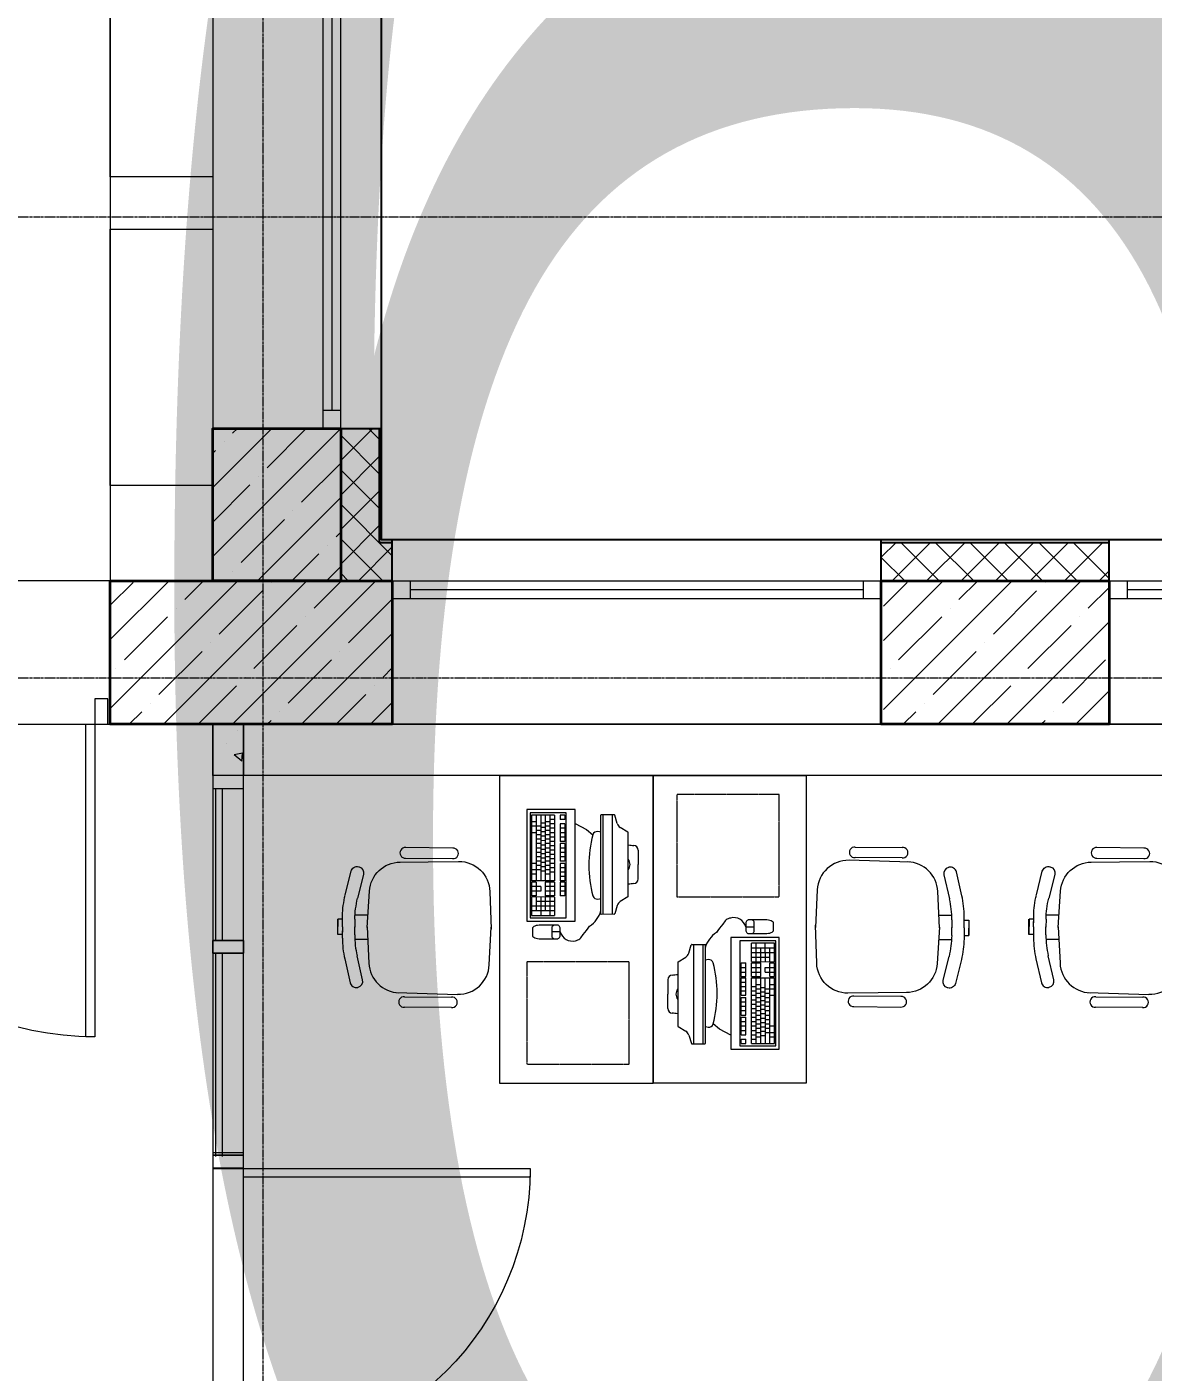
# Model space of a CAD drawing. Header units: millimetres. Extents: x 0 to 168960, y -92093 to 443706.
# Drawn here: x 39720 to 44120, y 117192 to 122445 of the extents above; entities that cross this region are included whole.
import ezdxf
from ezdxf.enums import TextEntityAlignment as Align

# ---------------------------------------------------------------- set-up
doc = ezdxf.new("R2018")
doc.units = ezdxf.units.MM
doc.linetypes.add('HIDDEN', pattern=[0.375, 0.25, -0.125])
doc.linetypes.add('осевая', pattern=[50.8, 31.75, -6.35, 6.35, -6.35])
for name, color, linetype, lineweight in [('_0', 7, 'Continuous', 15), ('АР_Двери', 250, 'Continuous', 9), ('АР_Названия помещений', 124, 'Continuous', 5), ('АР_Номер помещения', 1, 'Continuous', 25), ('АР_Окна БЛОК', 250, 'Continuous', 13), ('АР_Помещения_площадь', 19, 'Continuous', 9), ('АР_Фасад', 7, 'Continuous', 15), ('Импосты витража', 7, 'Continuous', 9), ('Основная ГКЛ', 250, 'Continuous', 9)]:
    doc.layers.add(name, color=color, linetype=linetype, lineweight=lineweight)
doc.layers.add('АР_Сущ.Несущая стена', color=7, linetype='Continuous')
doc.styles.add('ISOCPEUR', font='isocpeur.ttf', dxfattribs={"height": 175})
doc.styles.get("Standard").update_dxf_attribs({"font": 'arial.ttf'})

# ---------------------------------------------------------------- blocks, each defined once
blk = doc.blocks.new('ОКНО 1910')
at = {"layer": 'АР_Окна БЛОК', "color": 8, "ltscale": 0.1}
for points in [[(178763.3, -124524.8), (180673.3, -124524.8), (180673.3, -125084.8), (178763.3, -125084.8)], [(178763.3, -125014.8), (180673.3, -125014.8), (180673.3, -125084.8), (178763.3, -125084.8)], [(178763.3, -125014.8), (178833.3, -125014.8), (178833.3, -125084.8), (178763.3, -125084.8)], [(180603.3, -125014.8), (180673.3, -125014.8), (180673.3, -125084.8), (180603.3, -125084.8)]]:
    blk.add_lwpolyline(points, close=True, dxfattribs=at)
blk.add_lwpolyline([(178833.3, -125049.8), (180603.3, -125049.8)], dxfattribs=at)
blk = doc.blocks.new('*U421')
at = {"layer": 'АР_Двери', "color": 8}
for points in [[(1630.7, 1220), (1595.7, 1220), (1595.7, 0), (1630.7, 0)], [(50, 360.7), (85, 360.7), (85, 0), (50, 0)], [(50, 0), (0, 0), (0, -100), (50, -100)], [(1630.7, 0), (1680.7, 0), (1680.7, -100), (1630.7, -100)]]:
    blk.add_lwpolyline(points, close=True, dxfattribs=at)
for centre, radius, start, end in [((1630.7, 0), 1220, 90, 180), ((50, 0), 360.7, 0, 90)]:
    blk.add_arc(centre, radius, start, end, dxfattribs=at)
at = {"layer": 'Основная ГКЛ', "color": 8, "ltscale": 5}
for p, q in [((-10, 0), (-10, -100)), ((1690.7, 0), (1690.7, -100))]:
    blk.add_line(p, q, dxfattribs=at)
blk = doc.blocks.new('1 этаж')
at = {"layer": 'АР_Сущ.Несущая стена', "lineweight": 5, "ltscale": 10000}
h = blk.add_hatch(dxfattribs=at)
h.set_pattern_fill('ANSI35', color=8, scale=30)
h.set_pattern_definition([(45, (-223293.5, 159181.56), (-134.70384, 134.70384), []), (45, (-223158.8, 159181.56), (-134.70384, 134.70384), [238.125, -47.625, 0, -47.625])])
h.paths.add_polyline_path([(-74035.2, -25172.7), (-74335.2, -25172.7), (-74335.2, -25767.7), (-74035.2, -25767.7)])
h.paths.add_polyline_path([(-74335.2, -25172.7), (-74535.2, -25172.7), (-74535.2, -25767.7), (-74335.2, -25767.7)])
at = {"layer": 'АР_Сущ.Несущая стена', "lineweight": 5, "ltscale": 0.1}
h = blk.add_hatch(dxfattribs=at)
h.set_pattern_fill('ANSI37', color=8, scale=30, angle=180)
h.set_pattern_definition([(225, (-223293.5, 147337.55), (67.35192, -67.35192), []), (315, (-223293.5, 147337.55), (67.35192, 67.35192), [])])
h.paths.add_polyline_path([(-73885.2, -25172.7), (-74035.2, -25172.7), (-74035.2, -25767.7), (-73833.6, -25767.7), (-73833.6, -25617.7), (-73885.2, -25617.7)])
h = blk.add_hatch(dxfattribs=at)
h.set_pattern_fill('ANSI37', color=8, scale=30, angle=180)
h.set_pattern_definition([(225, (106839.71, -150852.53), (67.35192, -67.35192), []), (315, (106839.71, -150852.53), (67.35192, 67.35192), [])])
h.paths.add_polyline_path([(-71923.6, -25767.7), (-71033.6, -25767.7), (-71033.6, -25617.7), (-71923.6, -25617.7)])
at = {"layer": 'АР_Сущ.Несущая стена', "lineweight": 5, "ltscale": 10000}
h = blk.add_hatch(dxfattribs=at)
h.set_pattern_fill('ANSI35', color=8, scale=30)
h.set_pattern_definition([(45, (-252812.14, 98757.06), (-134.70384, 134.70384), []), (45, (-252677.43, 98757.06), (-134.70384, 134.70384), [238.125, -47.625, 0, -47.625])])
h.paths.add_polyline_path([(-73833.6, -25972.7), (-73833.6, -25767.7), (-74935.2, -25767.7), (-74935.2, -25972.7)])
h.paths.add_polyline_path([(-73833.6, -26327.7), (-73833.6, -25972.7), (-74935.2, -25972.7), (-74935.2, -26327.7)])
h = blk.add_hatch(dxfattribs=at)
h.set_pattern_fill('ANSI35', color=8, scale=30)
h.set_pattern_definition([(45, (-249787.98, 98757.06), (-134.70384, 134.70384), []), (45, (-249653.28, 98757.06), (-134.70384, 134.70384), [238.125, -47.625, 0, -47.625])])
h.paths.add_polyline_path([(-71033.6, -25972.7), (-71914.6, -25972.7), (-71914.6, -26327.7), (-71033.6, -26327.7), (-71033.6, -26257.7)])
h.paths.add_polyline_path([(-71033.6, -25767.7), (-71914.6, -25767.7), (-71914.6, -25972.7), (-71033.6, -25972.7)])
at = {"layer": 'АР_Окна БЛОК', "color": 8, "ltscale": 0.1}
for points in [[(-74105.2, -22687.7), (-74105.2, -25172.7), (-74035.2, -25172.7), (-74035.2, -22687.7)], [(-74105.2, -25102.7), (-74105.2, -25172.7), (-74035.2, -25172.7), (-74035.2, -25102.7)]]:
    blk.add_lwpolyline(points, close=True, dxfattribs=at)
blk.add_lwpolyline([(-74070.2, -22687.7), (-74070.2, -25102.7)], dxfattribs=at)
at = {"layer": 'АР_Сущ.Несущая стена', "color": 8, "ltscale": 0.1}
for points in [[(-66541.2, -25607.7), (-73875.2, -25607.7), (-73875.2, -22617.7)], [(-74035.2, -25172.7), (-73875.2, -25172.7)], [(-73885.2, -25172.7), (-73885.2, -25617.7), (-73833.6, -25617.7)], [(-73833.6, -25767.7), (-73833.6, -25607.7)], [(-71923.6, -25767.7), (-71923.6, -25607.7)], [(-71923.6, -25617.7), (-71033.6, -25617.7)], [(-71033.6, -25767.7), (-71033.6, -25607.7)]]:
    blk.add_lwpolyline(points, dxfattribs=at)
at = {"layer": 'АР_Сущ.Несущая стена', "color": 8, "lineweight": 35}
for points in [[(-74535.2, -25767.7), (-74535.2, -25472.7), (-74535.2, -25472.7), (-74535.2, -25172.7), (-74035.2, -25172.7), (-74035.2, -25767.7)], [(-74935.2, -25767.7), (-73833.6, -25767.7), (-73833.6, -26327.7), (-74935.2, -26327.7)], [(-71923.6, -25767.7), (-71033.6, -25767.7), (-71033.6, -26327.7), (-71923.6, -26327.7)]]:
    blk.add_lwpolyline(points, close=True, dxfattribs=at)
at = {"layer": 'АР_Фасад', "color": 8, "ltscale": 0.1}
blk.add_lwpolyline([(-74535.2, -22617.7), (-74535.2, -25172.7), (-74035.2, -25172.7), (-74035.2, -22617.7)], close=True, dxfattribs=at)
at = {"layer": 'АР_Сущ.Несущая стена', "color": 8, "rotation": 180}
for p in [(106839.7, -150852.5), (109639.7, -150852.5)]:
    blk.add_blockref('ОКНО 1910', p, dxfattribs=at)
at = {"layer": 'АР_Сущ.Несущая стена', "color": 8, "linetype": 'ByBlock', "xscale": -1, "rotation": 180}
blk.add_blockref('*U421', (-76625.9, -26327.7), dxfattribs=at)
blk = doc.blocks.new('*U291')
at = {"color": 8, "style": 'ISOCPEUR', "width": 0.7, "flags": 1}
blk.add_attdef('КАТЕГОРИЯ', (-499.2, -2092.2), '', height=250, dxfattribs=at)
at = {"layer": 'АР_Номер помещения', "color": 8, "style": 'ISOCPEUR', "width": 0.7}
blk.add_attdef('НОМЕР_ПОМЕЩЕНИЯ', text='', height=300, dxfattribs=at).set_placement((-12940, 2669.7), align=Align.MIDDLE_CENTER)
at = {"layer": 'АР_Помещения_площадь', "color": 8, "style": 'ISOCPEUR', "width": 0.7}
blk.add_attdef('ПЛОЩАДЬ_ПОМЕЩЕНИЯ', text='', height=200, dxfattribs=at).set_placement((-4655.1, 1558.2), align=Align.MIDDLE_RIGHT)
at = {"layer": 'АР_Помещения_площадь', "color": 8, "lineweight": 30, "width": 0.7, "flags": 104}
blk.add_attdef('ИМЯ_ПОМЕЩЕНИЯ', text='', height=100, dxfattribs=at).set_placement((157.6, 1217.1), align=Align.MIDDLE_CENTER)
blk = doc.blocks.new('*U289')
at = {"color": 8, "style": 'ISOCPEUR', "width": 0.7, "flags": 1}
blk.add_attdef('КАТЕГОРИЯ', (-499.2, -2092.2), '', height=250, dxfattribs=at)
at = {"layer": 'АР_Номер помещения', "color": 8, "style": 'ISOCPEUR', "width": 0.7}
blk.add_attdef('НОМЕР_ПОМЕЩЕНИЯ', text='', height=300, dxfattribs=at).set_placement((-19098.7, 1732.7), align=Align.MIDDLE_CENTER)
at = {"layer": 'АР_Помещения_площадь', "color": 8, "lineweight": 30, "width": 0.7, "flags": 104}
blk.add_attdef('ИМЯ_ПОМЕЩЕНИЯ', text='', height=100, dxfattribs=at).set_placement((157.6, 1217.1), align=Align.MIDDLE_CENTER)
at = {"layer": 'АР_Помещения_площадь', "color": 8, "style": 'ISOCPEUR', "width": 0.7}
blk.add_attdef('ПЛОЩАДЬ_ПОМЕЩЕНИЯ', text='', height=200, dxfattribs=at).set_placement((-16823.8, 938.2), align=Align.MIDDLE_RIGHT)
blk = doc.blocks.new('Прямоугольный импост - 50х100 мм-V16-1 этаж')
at = {"layer": 'Импосты витража', "color": 8, "lineweight": 18}
for p, q in [((-25, 60), (25, 60)), ((-25, -60), (-25, 60)), ((25, 60), (25, -60)), ((25, -60), (-25, -60))]:
    blk.add_line(p, q, dxfattribs=at)
at = {"layer": 'Импосты витража', "color": 8}
for p, q in [((25, 60), (-25, 60)), ((-25, 60), (-25, 40)), ((25, -22.5), (25, 60)), ((-25, 40), (-25, -60)), ((25, -47.5), (25, -22.5)), ((25, -60), (25, -47.5)), ((-25, -60), (25, -60))]:
    blk.add_line(p, q, dxfattribs=at)
blk = doc.blocks.new('*U81')
at = {"layer": 'АР_Двери', "color": 8}
for points in [[(1430.7, 1120), (1395.7, 1120), (1395.7, 0), (1430.7, 0)], [(50, 260.7), (85, 260.7), (85, 0), (50, 0)], [(50, 0), (0, 0), (0, -120), (50, -120)], [(1430.7, 0), (1480.7, 0), (1480.7, -120), (1430.7, -120)]]:
    blk.add_lwpolyline(points, close=True, dxfattribs=at)
for centre, radius, start, end in [((1430.7, 0), 1120, 90, 180), ((50, 0), 260.7, 0, 90)]:
    blk.add_arc(centre, radius, start, end, dxfattribs=at)
at = {"layer": 'Основная ГКЛ', "color": 8, "ltscale": 5}
for p, q in [((-10, 0), (-10, -120)), ((1490.7, 0), (1490.7, -120))]:
    blk.add_line(p, q, dxfattribs=at)
blk = doc.blocks.new('*U376')
at = {"color": 8, "style": 'ISOCPEUR', "width": 0.7, "flags": 1}
blk.add_attdef('КАТЕГОРИЯ', (-499.2, -2092.2), '', height=250, dxfattribs=at)
at = {"layer": 'АР_Номер помещения', "color": 8, "style": 'ISOCPEUR', "width": 0.7}
blk.add_attdef('НОМЕР_ПОМЕЩЕНИЯ', text='', height=300, dxfattribs=at).set_placement((-26406.1, 7422.6), align=Align.MIDDLE_CENTER)
at = {"layer": 'АР_Помещения_площадь', "color": 8, "style": 'ISOCPEUR', "width": 0.7}
blk.add_attdef('ПЛОЩАДЬ_ПОМЕЩЕНИЯ', text='', height=200, dxfattribs=at).set_placement((-26002.6, 8281.8), align=Align.MIDDLE_RIGHT)
at = {"layer": 'АР_Помещения_площадь', "color": 8, "lineweight": 30, "width": 0.7, "flags": 104}
blk.add_attdef('ИМЯ_ПОМЕЩЕНИЯ', text='', height=100, dxfattribs=at).set_placement((157.6, 1217.1), align=Align.MIDDLE_CENTER)
blk = doc.blocks.new('стол с тумбой 1200х600')
at = {"color": 8}
blk.add_lwpolyline([(-19012.2, 19801.1), (-19012.2, 21001.1), (-19612.2, 21001.1), (-19612.2, 19801.1)], close=True, dxfattribs=at)
at = {"color": 8, "linetype": 'HIDDEN', "ltscale": 0.1}
blk.add_lwpolyline([(-19505.4, 19874.7), (-19105.4, 19874.7), (-19105.4, 20274.7), (-19505.4, 20274.7)], close=True, dxfattribs=at)
blk = doc.blocks.new('М-60')
at = {"color": 8, "extrusion": (-6.19742e-05, 0.000470712, 1)}
for p, q in [((7035415.4, 1186627.5, -0.2), (7035231.8, 1186626.6, -0.2)), ((7035049.2, 1186548.9, -0.1), (7035050.6, 1186548.5, -0.1)), ((7035202.1, 1186569.5, -0.1), (7035439, 1186576.2, -0.1)), ((7035232, 1186585.7, -0.1), (7035415.6, 1186586.5, -0.1)), ((7034998.3, 1186437.9, -0.1), (7035019.7, 1186530.9, -0.1)), ((7035068.3, 1186519.6, -0.1), (7035046.7, 1186425.8, -0.1)), ((7035085.8, 1186312.9, 0), (7035092.5, 1186454.7, -0.1)), ((7035563.1, 1186460.5, -0.1), (7035569.8, 1186312.9, 0)), ((7034971.3, 1186282.6, 0), (7034970.4, 1186343.1, -0.1)), ((7034989, 1186343.1, -0.1), (7034970.8, 1186343.1, -0.1)), ((7034970.8, 1186343.1, -0.1), (7034970.8, 1186282.6, 0)), ((7034989, 1186312.9, 0), (7034989, 1186356.2, -0.1)), ((7034989, 1186312.9, 0), (7034989, 1186343.1, -0.1)), ((7035037.4, 1186344.1, 0), (7035037.4, 1186312.9, 0)), ((7035037.8, 1186361.3, -0.1), (7035088.1, 1186361.3, -0.1)), ((7034989.4, 1186282.9, 0), (7034971.3, 1186282.6, 0)), ((7034989, 1186313.2, 0), (7034989.4, 1186282.9, 0)), ((7034989, 1186313.2, 0), (7034989.6, 1186269.8, 0)), ((7035037.8, 1186282.6, 0), (7035037.4, 1186313.9, 0)), ((7035085.7, 1186314.6, 0), (7035094.7, 1186172.9, 0)), ((7035565.2, 1186174.3, 0.1), (7035569.7, 1186322, 0)), ((7035038.5, 1186265.5, 0), (7035088.8, 1186266.3, 0)), ((7035000.2, 1186188.3, 0), (7035023, 1186095.7, 0.1)), ((7035071.5, 1186107.6, 0.1), (7035048.4, 1186201.2, 0)), ((7035052.8, 1186078.1, 0.1), (7035054.2, 1186078.5, 0.1)), ((7035206, 1186059.9, 0.1), (7035442.9, 1186056.7, 0.1)), ((7035236.1, 1186044.1, 0.1), (7035419.7, 1186046, 0.1)), ((7035420.2, 1186005.1, 0.1), (7035236.6, 1186003.1, 0.1))]:
    blk.add_line(p, q, dxfattribs=at)
for centre, start, end in [((7035230, 1186606.2, 122.4), 84.9987, 275.5247), ((7035417.4, 1186607.1, 122.4), 264.9987, 95.5247), ((7035234.4, 1186023.7, 122.4), 85.3479, 275.874), ((7035421.8, 1186025.7, 122.4), 265.3479, 95.874)]:
    blk.add_arc(centre, 20.6, start, end, dxfattribs=at)
at = {"color": 8, "extrusion": (6.19742e-05, -0.000470712, -1)}
for centre, major_axis, start_param, end_param in [((7035043.3, 1186525.4, -0.1), (15.6, 18.5, 0), 4.240369, 5.829345), ((7035044.7, 1186525.1, -0.1), (15.6, 18.5, 0), -0.45384, 1.098777), ((7035213.4, 1186449, -0.1), (77.8, 92.6, 0), 4.061153, 5.558057), ((7035442.2, 1186455, -0.1), (77.8, 92.6, 0), -0.725128, 0.826554), ((7035352, 1186356.2, 0), (-277.9, 233.5, -0.1), 5.584367, 5.811166), ((7035400.4, 1186344.1, 0), (233.5, 277.9, -0.1), 4.01357, 4.240369)]:
    blk.add_ellipse(centre, major_axis=major_axis, ratio=1, start_param=start_param, end_param=end_param, dxfattribs=at)
at = {"color": 8, "extrusion": (-6.19742e-05, 0.000470712, 1)}
for centre, major_axis, start_param, end_param in [((7035400.8, 1186288.2, 0), (237.7, -274.3, 0.1), 4.01357, 4.240369), ((7035352.6, 1186275.3, 0), (-274.3, -237.7, 0.1), 5.584367, 5.811166), ((7035215.4, 1186180.5, 0), (79.2, -91.4, 0), 4.061153, 5.558057), ((7035444.3, 1186178, 0.1), (79.2, -91.4, 0), -0.725128, 0.826554), ((7035046.5, 1186101.5, 0.1), (15.8, -18.3, 0), 4.240369, 5.829345), ((7035048, 1186101.8, 0.1), (15.8, -18.3, 0), -0.45384, 1.098777)]:
    blk.add_ellipse(centre, major_axis=major_axis, ratio=1, start_param=start_param, end_param=end_param, dxfattribs=at)
blk = doc.blocks.new('ПК-2')
at = {"color": 8, "extrusion": (6.19742e-05, -0.000470712, 1)}
for p, q in [((7035967.1, 1186827.6, 95), (7035877.1, 1186827.5, 95.1)), ((7035877.1, 1186827.5, 95.1), (7035877.6, 1186571, 94.9)), ((7035895.1, 1186827.5, 95.1), (7035895.6, 1186571, 94.9)), ((7035913.1, 1186827.5, 95.1), (7035913.6, 1186571, 94.9)), ((7035931.1, 1186827.6, 95.1), (7035931.6, 1186571.1, 94.9)), ((7035949.1, 1186827.6, 95.1), (7035949.6, 1186571.1, 94.9)), ((7035967.1, 1186827.6, 95), (7035967.6, 1186571.1, 94.9)), ((7036007.6, 1186827.7, 95), (7035989.6, 1186827.7, 95)), ((7036148.9, 1186442.6, 94.9), (7036148.1, 1186827.8, 95)), ((7036200.3, 1186829.7, 95), (7036149.9, 1186829.6, 95)), ((7036157.9, 1186440.8, 94.9), (7036157.1, 1186829.6, 95)), ((7036193.9, 1186440.9, 94.9), (7036193.1, 1186829.7, 95)), ((7036212.2, 1186795.1, 95), (7036202.1, 1186827.9, 95)), ((7036253.1, 1186761.9, 95), (7036223.8, 1186780.1, 95)), ((7036255.8, 1186512.8, 94.9), (7036255.4, 1186758, 95)), ((7036294.4, 1186691.8, 95), (7036294.6, 1186635.5, 94.9)), ((7036294.7, 1186579.1, 94.9), (7036294.6, 1186635.5, 94.9)), ((7035877.6, 1186566.5, 94.9), (7035877.7, 1186512.5, 94.9)), ((7035895.6, 1186566.5, 94.9), (7035895.7, 1186512.5, 94.9)), ((7035913.7, 1186548.5, 94.9), (7035913.7, 1186530.5, 94.9)), ((7035931.6, 1186566.6, 94.9), (7035931.7, 1186512.6, 94.9)), ((7035949.6, 1186566.6, 94.9), (7035949.7, 1186512.6, 94.9)), ((7035967.6, 1186566.6, 94.9), (7035967.7, 1186512.6, 94.9)), ((7035877.7, 1186508, 94.9), (7035877.9, 1186436, 94.9)), ((7035895.7, 1186508, 94.9), (7035895.9, 1186454, 94.9)), ((7035913.7, 1186508, 94.9), (7035913.9, 1186436, 94.9)), ((7035931.7, 1186508.1, 94.9), (7035931.9, 1186454.1, 94.9)), ((7035949.7, 1186508.1, 94.9), (7035949.9, 1186436.1, 94.9)), ((7035967.7, 1186508.1, 94.9), (7035967.9, 1186436.1, 94.9)), ((7036253.6, 1186508.9, 94.9), (7036224.3, 1186490.6, 94.9)), ((7036201.1, 1186440.9, 94.9), (7036150.7, 1186440.8, 94.9)), ((7036212.8, 1186475.5, 94.9), (7036202.9, 1186442.7, 94.9)), ((7035877.9, 1186436, 94.9), (7035967.9, 1186436.1, 94.9))]:
    blk.add_line(p, q, dxfattribs=at)
at = {"color": 8, "extrusion": (6.19742e-05, -0.000470712, 1), "elevation": -27.6}
for points in [[(7035859.1, 1186850), (7035859.9, 1186413.5), (7036048.9, 1186413.9), (7036048.1, 1186850.4)], [(7035872.6, 1186836.6), (7035873.4, 1186427.1), (7036012.9, 1186427.3), (7036012.1, 1186836.8)]]:
    blk.add_lwpolyline(points, close=True, dxfattribs=at)
for points in [[(7035967.2, 1186810.6), (7035949.2, 1186810.6)], [(7035989.6, 1186827.8), (7035989.7, 1186810.7)], [(7036007.7, 1186810.7), (7035989.7, 1186810.7)], [(7036007.6, 1186827.8), (7036007.7, 1186810.7)], [(7035895.2, 1186802), (7035877.2, 1186801.9)], [(7035895.2, 1186784.9), (7035877.2, 1186784.8)], [(7035895.3, 1186759.2), (7035877.3, 1186759.2)], [(7035913.2, 1186784.9), (7035895.2, 1186784.9)], [(7035913.2, 1186767.8), (7035895.2, 1186767.8)], [(7035931.2, 1186796.6), (7035913.2, 1186796.5)], [(7035931.2, 1186779.5), (7035913.2, 1186779.4)], [(7035931.2, 1186762.4), (7035913.2, 1186762.3)], [(7035949.2, 1186802.1), (7035931.2, 1186802)], [(7035949.2, 1186785), (7035931.2, 1186784.9)], [(7035949.2, 1186767.9), (7035931.2, 1186767.8)], [(7035967.2, 1186793.5), (7035949.2, 1186793.5)], [(7035967.2, 1186776.4), (7035949.2, 1186776.4)], [(7035967.3, 1186759.3), (7035949.3, 1186759.3)], [(7035989.7, 1186793.6), (7035989.8, 1186725.2)], [(7036007.7, 1186793.6), (7035989.7, 1186793.6)], [(7036007.7, 1186776.5), (7035989.7, 1186776.5)], [(7036007.8, 1186759.4), (7035989.8, 1186759.4)], [(7036007.7, 1186793.6), (7036007.8, 1186725.2)], [(7036048.2, 1186794.9), (7036092.7, 1186771.5), (7036117.2, 1186751.9)], [(7035913.3, 1186750.7), (7035895.3, 1186750.7)], [(7035913.3, 1186733.6), (7035895.3, 1186733.6)], [(7035913.3, 1186716.5), (7035895.3, 1186716.5)], [(7035931.3, 1186745.3), (7035913.3, 1186745.2)], [(7035931.3, 1186728.2), (7035913.3, 1186728.1)], [(7035931.3, 1186711.1), (7035913.3, 1186711)], [(7035949.3, 1186750.8), (7035931.3, 1186750.7)], [(7035949.3, 1186733.7), (7035931.3, 1186733.6)], [(7035949.3, 1186716.6), (7035931.3, 1186716.5)], [(7035967.3, 1186742.2), (7035949.3, 1186742.2)], [(7035967.3, 1186725.1), (7035949.3, 1186725.1)], [(7035967.3, 1186708), (7035949.3, 1186708)], [(7036007.8, 1186742.3), (7035989.8, 1186742.3)], [(7036007.8, 1186725.2), (7035989.8, 1186725.2)], [(7035989.8, 1186716.6), (7035990, 1186648.2)], [(7036007.8, 1186716.7), (7035989.8, 1186716.6)], [(7036007.8, 1186716.7), (7036008, 1186648.3)], [(7035913.4, 1186699.4), (7035895.4, 1186699.4)], [(7035913.4, 1186682.3), (7035895.4, 1186682.3)], [(7035913.4, 1186665.2), (7035895.4, 1186665.2)], [(7035931.4, 1186694), (7035913.4, 1186693.9)], [(7035931.4, 1186676.9), (7035913.4, 1186676.8)], [(7035931.4, 1186659.8), (7035913.4, 1186659.7)], [(7035949.4, 1186699.5), (7035931.4, 1186699.4)], [(7035949.4, 1186682.4), (7035931.4, 1186682.3)], [(7035949.4, 1186665.3), (7035931.4, 1186665.2)], [(7035967.4, 1186690.9), (7035949.4, 1186690.9)], [(7035967.4, 1186673.8), (7035949.4, 1186673.8)], [(7035967.4, 1186656.7), (7035949.4, 1186656.7)], [(7036007.9, 1186699.6), (7035989.9, 1186699.5)], [(7036007.9, 1186682.5), (7035989.9, 1186682.4)], [(7036007.9, 1186665.4), (7035989.9, 1186665.3)], [(7035895.5, 1186639.5), (7035877.5, 1186639.5)], [(7035895.5, 1186613.9), (7035877.5, 1186613.8)], [(7035913.5, 1186648.1), (7035895.5, 1186648.1)], [(7035913.5, 1186631), (7035895.5, 1186631)], [(7035913.5, 1186613.9), (7035895.5, 1186613.9)], [(7035931.5, 1186642.7), (7035913.5, 1186642.6)], [(7035931.5, 1186625.6), (7035913.5, 1186625.5)], [(7035931.5, 1186608.5), (7035913.5, 1186608.4)], [(7035949.5, 1186648.2), (7035931.5, 1186648.1)], [(7035949.5, 1186631.1), (7035931.5, 1186631)], [(7035949.5, 1186614), (7035931.5, 1186613.9)], [(7035967.5, 1186639.6), (7035949.5, 1186639.6)], [(7035967.5, 1186622.5), (7035949.5, 1186622.5)], [(7035967.5, 1186605.4), (7035949.5, 1186605.4)], [(7036008, 1186648.3), (7035990, 1186648.2)], [(7035990, 1186639.7), (7035990.1, 1186571.3)], [(7036008, 1186639.7), (7035990, 1186639.7)], [(7036008, 1186622.6), (7035990, 1186622.6)], [(7036008, 1186605.5), (7035990, 1186605.5)], [(7036008, 1186639.7), (7036008.1, 1186571.3)], [(7035895.6, 1186596.8), (7035877.6, 1186596.7)], [(7035967.6, 1186571.2), (7035877.6, 1186571.1)], [(7035895.6, 1186566.6), (7035877.6, 1186566.6)], [(7035913.7, 1186548.6), (7035877.7, 1186548.6)], [(7035949.6, 1186596.9), (7035931.6, 1186596.8)], [(7035967.6, 1186566.7), (7035931.6, 1186566.7)], [(7035967.7, 1186548.7), (7035931.7, 1186548.7)], [(7036008.1, 1186588.4), (7035990.1, 1186588.4)], [(7036008.1, 1186571.3), (7035990.1, 1186571.3)], [(7035990.1, 1186566.8), (7035990.2, 1186512.8)], [(7036008.1, 1186566.8), (7035990.1, 1186566.8)], [(7036008.2, 1186548.8), (7035990.2, 1186548.8)], [(7036008.1, 1186566.8), (7036008.2, 1186512.8)], [(7035913.7, 1186530.6), (7035877.7, 1186530.6)], [(7035895.7, 1186512.6), (7035877.7, 1186512.6)], [(7035967.7, 1186508.2), (7035877.7, 1186508.1)], [(7035967.7, 1186530.7), (7035931.7, 1186530.7)], [(7035967.7, 1186512.7), (7035931.7, 1186512.7)], [(7036008.2, 1186530.8), (7035990.2, 1186530.8)], [(7036008.2, 1186512.8), (7035990.2, 1186512.8)], [(7036008.2, 1186512.8), (7035990.2, 1186512.8)], [(7035967.8, 1186472.2), (7035877.8, 1186472.1)], [(7035967.8, 1186454.2), (7035877.8, 1186454.1)], [(7035967.8, 1186490.2), (7035895.8, 1186490.1)], [(7035989.9, 1186371.7), (7035957, 1186371.6)]]:
    blk.add_lwpolyline(points, dxfattribs=at)
for points in [[(7035989.9, 1186371.7, 0.397637), (7036050, 1186337.9, 0.110351), (7036066.5, 1186345.2, 0.08312), (7036079.9, 1186362.3, 0.014729), (7036105, 1186394.7, 0.170175), (7036148.8, 1186454, -0.037673)], [(7035968.4, 1186398.6, 0.114539), (7035964.1, 1186397.6, 0.103755), (7035960.3, 1186394.6, 0.091433), (7035957.9, 1186390.4, 0.084292), (7035957, 1186385.1), (7035957.1, 1186358.1, 0.084292), (7035958, 1186352.8, 0.091433), (7035960.4, 1186348.6, 0.103755), (7035964.2, 1186345.6, 0.114539), (7035968.5, 1186344.6, 0.114539)]]:
    blk.add_lwpolyline(points, format="xyb", dxfattribs=at)
blk.add_lwpolyline([(7035881.8, 1186384.9), (7035881.9, 1186357.9, 0.19919), (7035883.7, 1186353.6, 0.098412), (7035891.5, 1186348.4, 0.055653), (7035901.3, 1186345.6, 0.042416), (7035914.6, 1186344.5), (7035978.5, 1186344.6, 0.114539), (7035982.8, 1186345.6, 0.103755), (7035986.6, 1186348.6, 0.091433), (7035989, 1186352.9, 0.084292), (7035989.9, 1186358.2), (7035989.8, 1186385.2, 0.084292), (7035988.9, 1186390.4, 0.091433), (7035986.5, 1186394.7, 0.103755), (7035982.7, 1186397.7, 0.114539), (7035978.4, 1186398.6), (7035914.5, 1186398.5, 0.042416), (7035901.2, 1186397.4, 0.055653), (7035891.4, 1186394.5, 0.098412), (7035883.6, 1186389.3, 0.19919)], format="xyb", close=True, dxfattribs=at)
at = {"color": 8, "extrusion": (6.19742e-05, -0.000470712, 1)}
for centre, radius, start, end in [((7036149.9, 1186827.9, -27.6), 1.8, 90.1091, 180.1091), ((7036200.3, 1186828, -27.6), 1.8, 0.1091, 90.1091), ((7036134.2, 1186746.1, -27.6), 18, 82.9331, 161.3058), ((7036116.2, 1186600.9, -27.6), 164.3, 78.7654, 82.9331), ((7036238, 1186803.1, -27.6), 27, 197.1145, 238.1415), ((7036250.8, 1186758.1, -27.6), 4.5, 0.1091, 59.6301), ((7036579.1, 1186631.2, -27.6), 477.4, 165.3648, 179.8791), ((7036293.3, 1186965.7, -27.6), 256.3, 261.5096, 266.4787), ((7036276.4, 1186691.9, -27.6), 18, 0.1091, 86.4787), ((7036228.8, 1186635.5, -27.6), 33.8, 322.7271, 37.4911), ((7036579.1, 1186635.1, -27.6), 477.4, 180.3391, 194.8534), ((7036294.5, 1186305.4, -27.6), 256.3, 93.7395, 98.7086), ((7036276.6, 1186579.2, -27.6), 18, 273.7395, 0.1091), ((7036134.7, 1186518.5, -27.6), 18, 198.9124, 277.2851), ((7036116.1, 1186663.6, -27.6), 164.3, 277.2851, 281.4528), ((7036251.3, 1186512.9, -27.6), 4.5, 300.5881, 0.1091), ((7036150.6, 1186442.7, -27.6), 1.8, 180.1091, 270.1091), ((7036201, 1186442.8, -27.6), 1.8, 270.1091, 0.1091), ((7036238.7, 1186467.8, -27.6), 27, 122.0766, 163.1037)]:
    blk.add_arc(centre, radius, start, end, dxfattribs=at)

msp = doc.modelspace()

# ---------------------------------------------------------------- hatches: boundary and pattern name
at = {"layer": '_0', "ltscale": 100}
h = msp.add_hatch(dxfattribs=at)
h.set_pattern_fill('AR-CONC', color=256, scale=2, angle=90)
h.set_pattern_definition([(140, (500, 100000), (31.8782, 364.3693), [38.1, -419.1]), (85, (500, 100000), (-382.1137, -70.4868), [30.48, -335.2812]), (190.4514, (502.66, 100030.36), (-350.2355, 293.8825), [32.38, -356.1805]), (136.1842, (398.4, 100000), (84.0847, 542.158), [57.15, -628.65]), (186.6356, (405.4, 100045.2), (-494.852, 474.808), [48.57, -534.271]), (81.1842, (398.4, 100000), (-494.852, 474.808), [45.72, -502.9195]), (111, (423.8, 100050.8), (204.5304, 303.2288), [38.1, -419.1]), (56, (423.8, 100050.8), (-368.376, 123.604), [30.48, -335.28]), (161.4514, (440.84, 100076.07), (-163.8455, 426.8328), [32.38, -356.18]), (127.5, (500, 100000), (-169.11008, 6.1772), [0, -331.216, 0, -340.36, 0, -336.55]), (97.5, (500, 100000), (-200.36115, 133.6393), [0, -194.056, 0, -323.596, 0, -128.27]), (57.5, (500, 99886.72), (11.4575, 271.1812), [0, -127, 0, -396.24, 0, -525.78]), (47.5, (500, 99835.92), (-50.853, 296.2584), [0, -165.1, 0, -263.144, 0, -373.38])])
h.paths.add_polyline_path([(40566.281, 119721.793), (40446.281, 119721.793), (40446.281, 119521.793), (40528.781, 119521.793), (40553.781, 119521.793), (40566.281, 119521.793)])

# ---------------------------------------------------------------- linework, layer by layer
at = {"layer": '_0', "linetype": 'осевая', "ltscale": 0.3}
for p, q in [((40643.71, 94017.929), (40643.71, 136847.801)), ((1843.71, 121703.426), (74501.818, 121703.426)), ((1843.71, 119903.426), (74501.818, 119903.426))]:
    msp.add_line(p, q, dxfattribs=at)
at = {"layer": '_0', "extrusion": (0, 0, -1)}
for p, q in [((40446.281, 119721.793), (40446.281, 117990.056)), ((40446.281, 118877.974), (40566.281, 118877.974)), ((40566.281, 118827.974), (40446.281, 118827.974)), ((40566.281, 118040.056), (40446.281, 118040.056)), ((40446.281, 117990.056), (40566.281, 117990.056))]:
    msp.add_line(p, q, dxfattribs=at)
at = {"layer": '_0'}
for p, q in [((40446.281, 119721.793), (40566.281, 119721.793)), ((40566.281, 119521.793), (40446.281, 119521.793)), ((40446.281, 119471.793), (40566.281, 119471.793)), ((40458.781, 118877.974), (40458.781, 119471.793)), ((40483.781, 119471.793), (40483.781, 118877.974)), ((40458.781, 118034.155), (40458.781, 118827.974)), ((40483.781, 118827.974), (40483.781, 118034.155))]:
    msp.add_line(p, q, dxfattribs=at)
for points in [[(37945.416, 136287.801), (40446.281, 136287.801), (40446.281, 132422.8), (39946.281, 132422.8), (39946.281, 132032.8), (40446.281, 132032.8), (40446.281, 128474.797), (39946.281, 128474.797), (39946.281, 128084.797), (40446.281, 128084.797), (40446.281, 124526.793), (39946.281, 124526.793), (39946.281, 124136.793), (40446.281, 124136.793), (40446.28, 120281.793), (39946.281, 120281.793), (37946.281, 120281.793)], [(40566.281, 114303.434), (40566.281, 119721.793), (48301.281, 119721.793), (48301.281, 116190.801), (43236.281, 116190.801)]]:
    msp.add_lwpolyline(points, dxfattribs=at)
at = {"layer": '_0', "ltscale": 0.1}
for points in [[(40046.281, 124136.793), (40046.281, 120281.793)], [(48301.281, 119521.793), (40446.281, 119521.793), (40446.281, 119721.793), (40566.281, 119721.793), (40566.281, 119521.793)]]:
    msp.add_lwpolyline(points, dxfattribs=at)
at = {"layer": '_0'}
for points in [[(40046.281, 122860.144), (40446.281, 122860.144), (40446.281, 121860.144), (40046.281, 121860.144)], [(40046.281, 121654.587), (40446.281, 121654.587), (40446.281, 120654.587), (40046.281, 120654.587)], [(31186.994, 110706.434), (31186.994, 113313.434), (37946.281, 113313.434), (37946.281, 119721.793), (40446.281, 119721.793), (40446.281, 113313.434), (50187.804, 113311.512), (50187.804, 114231.512), (51887.804, 114231.512), (51887.804, 113311.512), (55701.952, 113313.434), (55701.955, 113408.76), (66601.276, 113408.76), (66601.281, 110803.434), (55801.281, 110803.434), (55801.281, 110706.434), (41798.368, 110706.434), (41798.368, 104411.821), (36393.999, 104413.434), (36394.02, 107535.822), (31550.312, 107531.015), (31549.499, 110706.434)]]:
    msp.add_lwpolyline(points, close=True, dxfattribs=at)

# ---------------------------------------------------------------- block references
ref = msp.add_blockref('*U376', (50201.224, 200400.52), dxfattribs=at)
lines = msp.add_mtext('\\W0.8000;Кабинет иностранного языка с возможностью\\P деления трансформируемой перегородкой на два\\P помещения (начальная школа)', dxfattribs={"layer": 'АР_Названия помещений', "color": 8, "insert": (27156.094, 205742.286), "char_height": 12899.00703, "width": 1974.98425, "attachment_point": 1})
ref.add_attrib('ИМЯ_ПОМЕЩЕНИЯ', '', (27156.094, 205742.286), dxfattribs={"flags": 104}).embed_mtext(lines)
for name, p in [('1 этаж', (114981.437, 146049.525)), ('стол с тумбой 1200х600', (61178.369, 98520.17))]:
    msp.add_blockref(name, p, dxfattribs=at)
ref = msp.add_blockref('*U291', (40137.892, 140089.43), dxfattribs=at)
lines = msp.add_mtext('\\W0.8000;Информационный\\Pбиблиотечный центр с зонами для индивидуальных и\\Pгрупповых занятий, медиатеки, центра детских\\Pинициатив', dxfattribs={"layer": 'АР_Названия помещений', "color": 8, "insert": (27266.339, 142924.796), "char_height": 10235.71028, "width": 1779.62855, "attachment_point": 1})
ref.add_attrib('ИМЯ_ПОМЕЩЕНИЯ', '', (27266.339, 142924.796), dxfattribs={"flags": 104}).embed_mtext(lines)
ref = msp.add_blockref('*U289', (34536.627, 140089.43), dxfattribs=at)
lines = msp.add_mtext('\\W0.8000;Информационный\\Pбиблиотечный центр (хранение (закрытый фонд) и выдачи книг)', dxfattribs={"layer": 'АР_Названия помещений', "color": 8, "insert": (15339.179, 142409.833), "char_height": 5167.03637, "width": 1779.62855, "attachment_point": 1})
ref.add_attrib('ИМЯ_ПОМЕЩЕНИЯ', '', (15339.179, 142409.833), dxfattribs={"flags": 104}).embed_mtext(lines)
for name, p, rotation in [('стол с тумбой 1200х600', (23154.017, 139322.395), 180), ('ПК-2', (-6996432.449, -1054063.1, -94.964), 359.8909180547824), ('М-60', (-7012013.623, -955348.244, 0.001), 359.0887326624886), ('М-60', (7096348.286, 1193206.493, 0.008), 179.0887326624886), ('М-60', (-7009313.623, -955348.244, 0.001), 359.0887326624886), ('ПК-2', (7080764.834, 1291905.666, -94.964), 179.8909180547824)]:
    msp.add_blockref(name, p, dxfattribs=dict(at, rotation=rotation))
at = {"layer": '_0', "extrusion": (0, 0, -1), "xscale": -1, "rotation": 89.99999999999993}
msp.add_blockref('Прямоугольный импост - 50х100 мм-V16-1 этаж', (-40506.281, 118852.974), dxfattribs=at)
at = {"layer": '_0', "linetype": 'ByBlock', "xscale": -1, "rotation": 270}
msp.add_blockref('*U81', (40566.281, 116557.37), dxfattribs=at)

doc.saveas('drawing.dxf')
